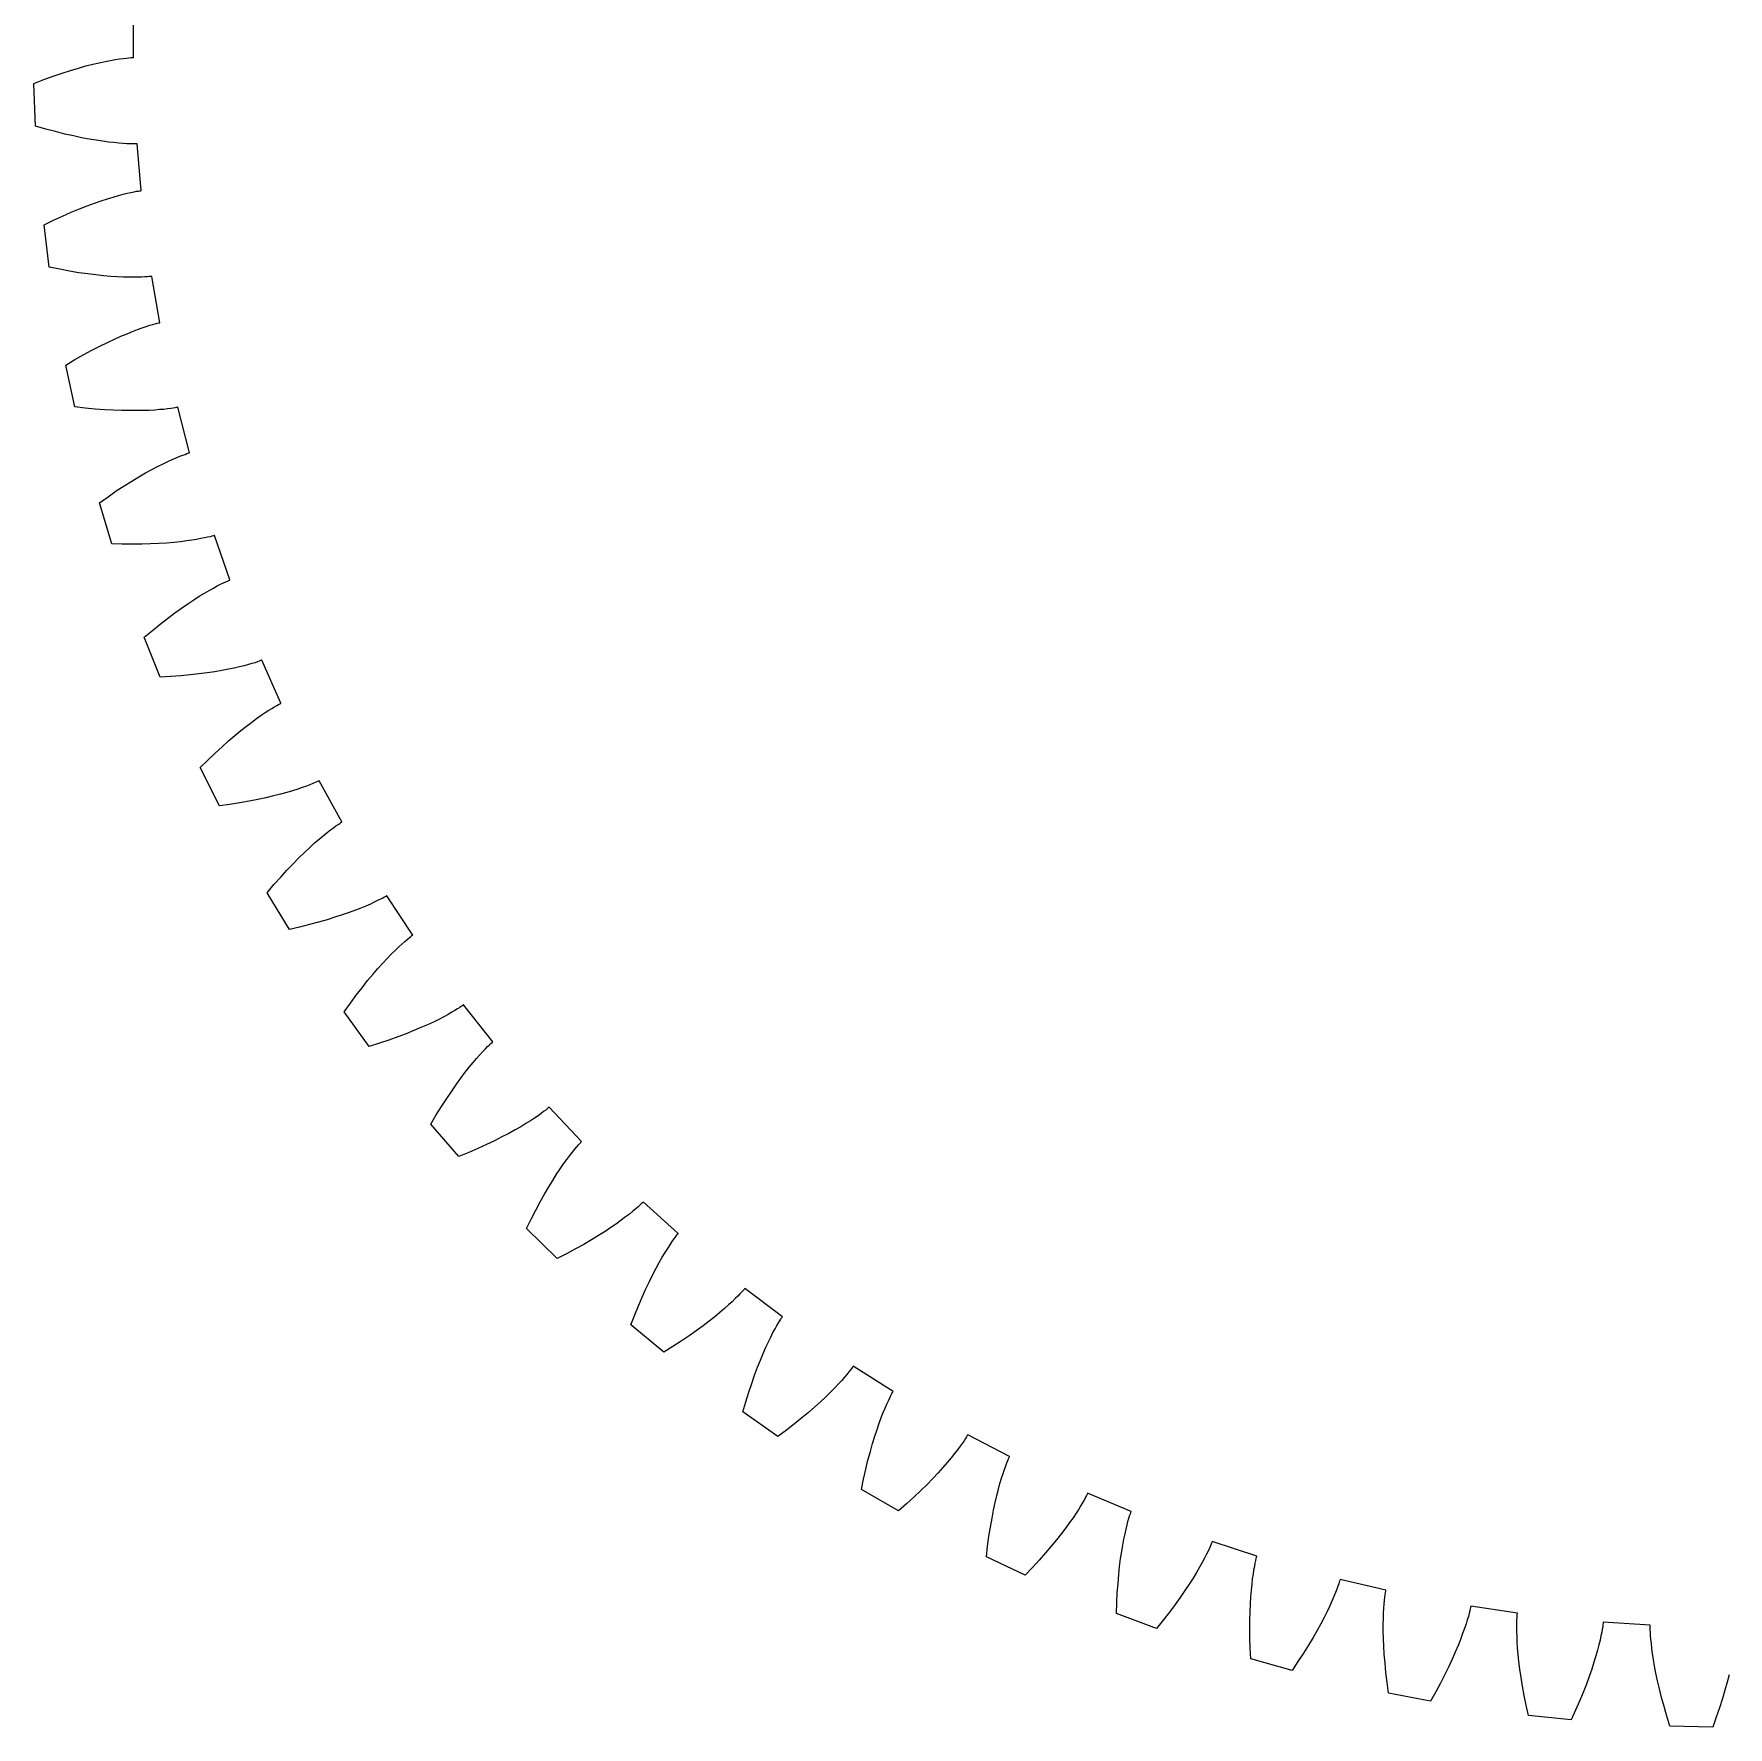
# Model space of a CAD drawing. Extents: x -115 to 115, y -115 to 115.
# Drawn here: x -115.5 to 0.1, y -115.5 to 0 of the extents above; entities that cross this region are included whole.
import ezdxf

# ---------------------------------------------------------------- set-up
doc = ezdxf.new("R2010")
doc.units = 0
doc.layers.add('1', color=7, linetype='CONTINUOUS')

msp = doc.modelspace()

# ---------------------------------------------------------------- linework, layer by layer
at = {"layer": '1', "color": 1}
for p, q in [((-108.65, -1.61), (-108.65, 1.61)), ((-112.4, -2.34), (-111.9, -2.19)), ((-111.9, -2.19), (-111.42, -2.07)), ((-111.42, -2.07), (-110.99, -1.97)), ((-110.99, -1.97), (-110.59, -1.88)), ((-110.59, -1.88), (-110.22, -1.81)), ((-110.22, -1.81), (-109.9, -1.75)), ((-109.9, -1.75), (-109.61, -1.71)), ((-109.61, -1.71), (-109.35, -1.67)), ((-109.35, -1.67), (-109.14, -1.65)), ((-109.14, -1.65), (-108.97, -1.63)), ((-108.97, -1.63), (-108.83, -1.62)), ((-108.83, -1.62), (-108.73, -1.61)), ((-108.73, -1.61), (-108.67, -1.61)), ((-108.67, -1.61), (-108.65, -1.61)), ((-115.45, -3.38), (-114.78, -3.12)), ((-115.33, -6.29), (-115.45, -3.38)), ((-114.78, -3.12), (-114.13, -2.89)), ((-114.13, -2.89), (-113.52, -2.68)), ((-113.52, -2.68), (-112.95, -2.5)), ((-112.95, -2.5), (-112.4, -2.34)), ((-114.63, -6.49), (-115.33, -6.29)), ((-113.97, -6.67), (-114.63, -6.49)), ((-113.35, -6.83), (-113.97, -6.67)), ((-112.76, -6.96), (-113.35, -6.83)), ((-112.21, -7.08), (-112.76, -6.96)), ((-111.69, -7.18), (-112.21, -7.08)), ((-111.21, -7.26), (-111.69, -7.18)), ((-110.76, -7.32), (-111.21, -7.26)), ((-110.36, -7.38), (-110.76, -7.32)), ((-109.99, -7.42), (-110.36, -7.38)), ((-109.66, -7.45), (-109.99, -7.42)), ((-109.36, -7.47), (-109.66, -7.45)), ((-109.11, -7.49), (-109.36, -7.47)), ((-108.9, -7.49), (-109.11, -7.49)), ((-108.72, -7.5), (-108.9, -7.49)), ((-108.58, -7.5), (-108.72, -7.5)), ((-108.49, -7.49), (-108.58, -7.5)), ((-108.43, -7.49), (-108.49, -7.49)), ((-108.41, -7.49), (-108.43, -7.49)), ((-108.14, -10.69), (-108.41, -7.49)), ((-111.81, -11.73), (-111.32, -11.55)), ((-111.32, -11.55), (-110.86, -11.39)), ((-110.86, -11.39), (-110.43, -11.25)), ((-110.43, -11.25), (-110.04, -11.13)), ((-110.04, -11.13), (-109.68, -11.03)), ((-109.68, -11.03), (-109.36, -10.94)), ((-109.36, -10.94), (-109.08, -10.87)), ((-109.08, -10.87), (-108.83, -10.82)), ((-108.83, -10.82), (-108.62, -10.77)), ((-108.62, -10.77), (-108.45, -10.74)), ((-108.45, -10.74), (-108.31, -10.72)), ((-108.31, -10.72), (-108.22, -10.7)), ((-108.22, -10.7), (-108.16, -10.7)), ((-108.16, -10.7), (-108.14, -10.69)), ((-114.11, -12.71), (-113.49, -12.43)), ((-113.49, -12.43), (-112.9, -12.17)), ((-112.9, -12.17), (-112.34, -11.94)), ((-112.34, -11.94), (-111.81, -11.73)), ((-114.76, -13.03), (-114.11, -12.71)), ((-114.4, -15.92), (-114.76, -13.03)), ((-113.69, -16.06), (-114.4, -15.92)), ((-113.02, -16.19), (-113.69, -16.06)), ((-112.38, -16.29), (-113.02, -16.19)), ((-111.78, -16.37), (-112.38, -16.29)), ((-111.22, -16.44), (-111.78, -16.37)), ((-110.7, -16.5), (-111.22, -16.44)), ((-110.21, -16.54), (-110.7, -16.5)), ((-109.76, -16.57), (-110.21, -16.54)), ((-109.35, -16.59), (-109.76, -16.57)), ((-108.98, -16.6), (-109.35, -16.59)), ((-108.65, -16.6), (-108.98, -16.6)), ((-108.36, -16.6), (-108.65, -16.6)), ((-108.1, -16.59), (-108.36, -16.6)), ((-107.89, -16.58), (-108.1, -16.59)), ((-107.71, -16.57), (-107.89, -16.58)), ((-107.58, -16.56), (-107.71, -16.57)), ((-107.48, -16.55), (-107.58, -16.56)), ((-107.42, -16.54), (-107.48, -16.55)), ((-107.4, -16.54), (-107.42, -16.54)), ((-106.87, -19.71), (-107.4, -16.54)), ((-109.96, -20.82), (-109.52, -20.63)), ((-109.52, -20.63), (-109.1, -20.45)), ((-109.1, -20.45), (-108.72, -20.3)), ((-108.72, -20.3), (-108.38, -20.17)), ((-108.38, -20.17), (-108.06, -20.05)), ((-108.06, -20.05), (-107.79, -19.96)), ((-107.79, -19.96), (-107.54, -19.88)), ((-107.54, -19.88), (-107.34, -19.82)), ((-107.34, -19.82), (-107.17, -19.78)), ((-107.17, -19.78), (-107.04, -19.74)), ((-107.04, -19.74), (-106.94, -19.72)), ((-106.94, -19.72), (-106.88, -19.71)), ((-106.88, -19.71), (-106.87, -19.71)), ((-112.65, -22.22), (-112.05, -21.88)), ((-112.05, -21.88), (-111.49, -21.58)), ((-111.49, -21.58), (-110.95, -21.3)), ((-110.95, -21.3), (-110.44, -21.05)), ((-110.44, -21.05), (-109.96, -20.82)), ((-113.27, -22.59), (-112.65, -22.22)), ((-112.66, -25.44), (-113.27, -22.59)), ((-111.95, -25.52), (-112.66, -25.44)), ((-111.27, -25.59), (-111.95, -25.52)), ((-110.62, -25.64), (-111.27, -25.59)), ((-110.02, -25.67), (-110.62, -25.64)), ((-109.45, -25.69), (-110.02, -25.67)), ((-108.93, -25.7), (-109.45, -25.69)), ((-108.44, -25.7), (-108.93, -25.7)), ((-107.99, -25.69), (-108.44, -25.7)), ((-107.58, -25.68), (-107.99, -25.69)), ((-107.21, -25.66), (-107.58, -25.68)), ((-106.88, -25.63), (-107.21, -25.66)), ((-106.59, -25.61), (-106.88, -25.63)), ((-106.33, -25.58), (-106.59, -25.61)), ((-106.12, -25.55), (-106.33, -25.58)), ((-105.95, -25.52), (-106.12, -25.55)), ((-105.81, -25.5), (-105.95, -25.52)), ((-105.72, -25.48), (-105.81, -25.5)), ((-105.66, -25.47), (-105.72, -25.48)), ((-105.64, -25.46), (-105.66, -25.47)), ((-104.84, -28.58), (-105.64, -25.46)), ((-105.74, -28.91), (-105.5, -28.81)), ((-105.5, -28.81), (-105.3, -28.74)), ((-105.3, -28.74), (-105.14, -28.68)), ((-105.14, -28.68), (-105.01, -28.63)), ((-105.01, -28.63), (-104.92, -28.6)), ((-104.92, -28.6), (-104.86, -28.58)), ((-104.86, -28.58), (-104.84, -28.58)), ((-108.29, -30.22), (-107.83, -29.95)), ((-107.83, -29.95), (-107.41, -29.72)), ((-107.41, -29.72), (-107.01, -29.51)), ((-107.01, -29.51), (-106.64, -29.32)), ((-106.64, -29.32), (-106.31, -29.16)), ((-106.31, -29.16), (-106.01, -29.03)), ((-106.01, -29.03), (-105.74, -28.91)), ((-110.39, -31.57), (-109.83, -31.18)), ((-109.83, -31.18), (-109.29, -30.83)), ((-109.29, -30.83), (-108.78, -30.51)), ((-108.78, -30.51), (-108.29, -30.22)), ((-110.98, -31.98), (-110.39, -31.57)), ((-110.14, -34.78), (-110.98, -31.98)), ((-105.46, -34.64), (-105.91, -34.69)), ((-105.05, -34.59), (-105.46, -34.64)), ((-104.69, -34.54), (-105.05, -34.59)), ((-104.36, -34.49), (-104.69, -34.54)), ((-104.07, -34.43), (-104.36, -34.49)), ((-103.82, -34.38), (-104.07, -34.43)), ((-103.61, -34.34), (-103.82, -34.38)), ((-103.44, -34.3), (-103.61, -34.34)), ((-103.31, -34.26), (-103.44, -34.3)), ((-103.21, -34.24), (-103.31, -34.26)), ((-103.16, -34.22), (-103.21, -34.24)), ((-103.14, -34.21), (-103.16, -34.22)), ((-102.08, -37.25), (-103.14, -34.21)), ((-109.42, -34.8), (-110.14, -34.78)), ((-108.73, -34.81), (-109.42, -34.8)), ((-108.09, -34.8), (-108.73, -34.81)), ((-107.49, -34.79), (-108.09, -34.8)), ((-106.92, -34.76), (-107.49, -34.79)), ((-106.39, -34.73), (-106.92, -34.76)), ((-105.91, -34.69), (-106.39, -34.73)), ((-103.82, -38.15), (-103.5, -37.96)), ((-103.5, -37.96), (-103.21, -37.8)), ((-103.21, -37.8), (-102.95, -37.66)), ((-102.95, -37.66), (-102.72, -37.54)), ((-102.72, -37.54), (-102.53, -37.45)), ((-102.53, -37.45), (-102.37, -37.37)), ((-102.37, -37.37), (-102.24, -37.32)), ((-102.24, -37.32), (-102.15, -37.28)), ((-102.15, -37.28), (-102.1, -37.26)), ((-102.1, -37.26), (-102.08, -37.25)), ((-105.84, -39.5), (-105.38, -39.17)), ((-105.38, -39.17), (-104.95, -38.87)), ((-104.95, -38.87), (-104.54, -38.6)), ((-104.54, -38.6), (-104.17, -38.36)), ((-104.17, -38.36), (-103.82, -38.15)), ((-107.37, -40.69), (-106.83, -40.26)), ((-106.83, -40.26), (-106.33, -39.87)), ((-106.33, -39.87), (-105.84, -39.5)), ((-107.92, -41.16), (-107.37, -40.69)), ((-106.84, -43.87), (-107.92, -41.16)), ((-99.93, -42.73), (-99.99, -42.75)), ((-99.91, -42.73), (-99.93, -42.73)), ((-98.61, -45.66), (-99.91, -42.73)), ((-106.12, -43.83), (-106.84, -43.87)), ((-105.44, -43.78), (-106.12, -43.83)), ((-104.8, -43.72), (-105.44, -43.78)), ((-104.2, -43.66), (-104.8, -43.72)), ((-103.64, -43.59), (-104.2, -43.66)), ((-103.11, -43.51), (-103.64, -43.59)), ((-102.63, -43.43), (-103.11, -43.51)), ((-102.19, -43.34), (-102.63, -43.43)), ((-101.79, -43.26), (-102.19, -43.34)), ((-101.43, -43.18), (-101.79, -43.26)), ((-101.11, -43.1), (-101.43, -43.18)), ((-100.82, -43.02), (-101.11, -43.1)), ((-100.58, -42.95), (-100.82, -43.02)), ((-100.37, -42.89), (-100.58, -42.95)), ((-100.21, -42.83), (-100.37, -42.89)), ((-100.08, -42.79), (-100.21, -42.83)), ((-99.99, -42.75), (-100.08, -42.79)), ((-99.68, -46.3), (-99.44, -46.14)), ((-99.44, -46.14), (-99.22, -46.01)), ((-99.22, -46.01), (-99.04, -45.9)), ((-99.04, -45.9), (-98.88, -45.81)), ((-98.88, -45.81), (-98.76, -45.74)), ((-98.76, -45.74), (-98.68, -45.7)), ((-98.68, -45.7), (-98.62, -45.67)), ((-98.62, -45.67), (-98.61, -45.66)), ((-101.33, -47.52), (-100.95, -47.21)), ((-100.95, -47.21), (-100.59, -46.94)), ((-100.59, -46.94), (-100.26, -46.7)), ((-100.26, -46.7), (-99.96, -46.48)), ((-99.96, -46.48), (-99.68, -46.3)), ((-102.62, -48.62), (-102.17, -48.22)), ((-102.17, -48.22), (-101.74, -47.85)), ((-101.74, -47.85), (-101.33, -47.52)), ((-104.1, -50.04), (-103.58, -49.53)), ((-103.58, -49.53), (-103.09, -49.06)), ((-103.09, -49.06), (-102.62, -48.62)), ((-102.8, -52.66), (-104.1, -50.04)), ((-99.11, -51.98), (-99.63, -52.1)), ((-98.64, -51.86), (-99.11, -51.98)), ((-98.21, -51.74), (-98.64, -51.86)), ((-97.81, -51.63), (-98.21, -51.74)), ((-97.46, -51.51), (-97.81, -51.63)), ((-97.15, -51.41), (-97.46, -51.51)), ((-96.87, -51.31), (-97.15, -51.41)), ((-96.63, -51.22), (-96.87, -51.31)), ((-96.43, -51.14), (-96.63, -51.22)), ((-96.27, -51.07), (-96.43, -51.14)), ((-96.15, -51.01), (-96.27, -51.07)), ((-96.06, -50.97), (-96.15, -51.01)), ((-96.01, -50.95), (-96.06, -50.97)), ((-95.99, -50.94), (-96.01, -50.95)), ((-94.44, -53.75), (-95.99, -50.94)), ((-102.08, -52.56), (-102.8, -52.66)), ((-101.41, -52.45), (-102.08, -52.56)), ((-100.77, -52.34), (-101.41, -52.45)), ((-100.18, -52.22), (-100.77, -52.34)), ((-99.63, -52.1), (-100.18, -52.22)), ((-95.46, -54.48), (-95.23, -54.3)), ((-95.23, -54.3), (-95.02, -54.15)), ((-95.02, -54.15), (-94.85, -54.02)), ((-94.85, -54.02), (-94.7, -53.92)), ((-94.7, -53.92), (-94.59, -53.85)), ((-94.59, -53.85), (-94.51, -53.79)), ((-94.51, -53.79), (-94.46, -53.76)), ((-94.46, -53.76), (-94.44, -53.75)), ((-96.64, -55.5), (-96.31, -55.19)), ((-96.31, -55.19), (-96, -54.92)), ((-96, -54.92), (-95.72, -54.69)), ((-95.72, -54.69), (-95.46, -54.48)), ((-98.19, -57.04), (-97.77, -56.6)), ((-97.77, -56.6), (-97.38, -56.2)), ((-97.38, -56.2), (-97, -55.83)), ((-97, -55.83), (-96.64, -55.5)), ((-99.08, -58.03), (-98.62, -57.52)), ((-98.62, -57.52), (-98.19, -57.04)), ((-99.54, -58.58), (-99.08, -58.03)), ((-98.03, -61.08), (-99.54, -58.58)), ((-91.54, -58.88), (-91.66, -58.95)), ((-91.46, -58.83), (-91.54, -58.88)), ((-91.41, -58.8), (-91.46, -58.83)), ((-91.39, -58.79), (-91.41, -58.8)), ((-89.61, -61.47), (-91.39, -58.79)), ((-93.95, -59.93), (-94.42, -60.09)), ((-93.53, -59.78), (-93.95, -59.93)), ((-93.15, -59.63), (-93.53, -59.78)), ((-92.81, -59.49), (-93.15, -59.63)), ((-92.5, -59.36), (-92.81, -59.49)), ((-92.24, -59.23), (-92.5, -59.36)), ((-92.01, -59.12), (-92.24, -59.23)), ((-91.82, -59.03), (-92.01, -59.12)), ((-91.66, -58.95), (-91.82, -59.03)), ((-97.33, -60.92), (-98.03, -61.08)), ((-96.66, -60.75), (-97.33, -60.92)), ((-96.04, -60.59), (-96.66, -60.75)), ((-95.46, -60.42), (-96.04, -60.59)), ((-94.92, -60.26), (-95.46, -60.42)), ((-94.42, -60.09), (-94.92, -60.26)), ((-90.8, -62.5), (-90.56, -62.27)), ((-90.56, -62.27), (-90.35, -62.08)), ((-90.35, -62.08), (-90.16, -61.91)), ((-90.16, -61.91), (-90, -61.77)), ((-90, -61.77), (-89.86, -61.66)), ((-89.86, -61.66), (-89.75, -61.57)), ((-89.75, -61.57), (-89.67, -61.51)), ((-89.67, -61.51), (-89.63, -61.48)), ((-89.63, -61.48), (-89.61, -61.47)), ((-91.99, -63.75), (-91.66, -63.39)), ((-91.66, -63.39), (-91.35, -63.06)), ((-91.35, -63.06), (-91.07, -62.76)), ((-91.07, -62.76), (-90.8, -62.5)), ((-93.07, -65.06), (-92.69, -64.58)), ((-92.69, -64.58), (-92.33, -64.15)), ((-92.33, -64.15), (-91.99, -63.75)), ((-93.87, -66.12), (-93.47, -65.57)), ((-93.47, -65.57), (-93.07, -65.06)), ((-94.29, -66.7), (-93.87, -66.12)), ((-92.58, -69.06), (-94.29, -66.7)), ((-87.21, -66.89), (-87.5, -67.05)), ((-86.96, -66.74), (-87.21, -66.89)), ((-86.74, -66.62), (-86.96, -66.74)), ((-86.56, -66.5), (-86.74, -66.62)), ((-86.41, -66.41), (-86.56, -66.5)), ((-86.29, -66.33), (-86.41, -66.41)), ((-86.21, -66.28), (-86.29, -66.33)), ((-86.17, -66.24), (-86.21, -66.28)), ((-86.15, -66.23), (-86.17, -66.24)), ((-84.15, -68.75), (-86.15, -66.23)), ((-89.54, -67.99), (-90.07, -68.2)), ((-89.06, -67.78), (-89.54, -67.99)), ((-88.61, -67.59), (-89.06, -67.78)), ((-88.2, -67.4), (-88.61, -67.59)), ((-87.83, -67.22), (-88.2, -67.4)), ((-87.5, -67.05), (-87.83, -67.22)), ((-91.89, -68.85), (-92.58, -69.06)), ((-91.24, -68.63), (-91.89, -68.85)), ((-90.63, -68.41), (-91.24, -68.63)), ((-90.07, -68.2), (-90.63, -68.41)), ((-84.84, -69.42), (-84.66, -69.23)), ((-84.66, -69.23), (-84.51, -69.08)), ((-84.51, -69.08), (-84.39, -68.96)), ((-84.39, -68.96), (-84.29, -68.87)), ((-84.29, -68.87), (-84.21, -68.8)), ((-84.21, -68.8), (-84.17, -68.76)), ((-84.17, -68.76), (-84.15, -68.75)), ((-85.76, -70.48), (-85.5, -70.17)), ((-85.5, -70.17), (-85.26, -69.88)), ((-85.26, -69.88), (-85.04, -69.63)), ((-85.04, -69.63), (-84.84, -69.42)), ((-86.64, -71.65), (-86.33, -71.22)), ((-86.33, -71.22), (-86.03, -70.83)), ((-86.03, -70.83), (-85.76, -70.48)), ((-87.65, -73.16), (-87.3, -72.62)), ((-87.3, -72.62), (-86.96, -72.11)), ((-86.96, -72.11), (-86.64, -71.65)), ((-88.38, -74.36), (-88.01, -73.74)), ((-88.01, -73.74), (-87.65, -73.16)), ((-81.07, -73.79), (-81.31, -73.95)), ((-80.86, -73.64), (-81.07, -73.79)), ((-80.69, -73.51), (-80.86, -73.64)), ((-80.55, -73.41), (-80.69, -73.51)), ((-80.44, -73.32), (-80.55, -73.41)), ((-80.37, -73.26), (-80.44, -73.32)), ((-80.32, -73.22), (-80.37, -73.26)), ((-80.31, -73.21), (-80.32, -73.22)), ((-78.11, -75.55), (-80.31, -73.21)), ((-86.47, -76.57), (-88.38, -74.36)), ((-83.07, -75), (-83.54, -75.24)), ((-82.64, -74.76), (-83.07, -75)), ((-82.25, -74.54), (-82.64, -74.76)), ((-81.9, -74.33), (-82.25, -74.54)), ((-81.59, -74.13), (-81.9, -74.33)), ((-81.31, -73.95), (-81.59, -74.13)), ((-85.18, -76.02), (-85.8, -76.29)), ((-84.59, -75.76), (-85.18, -76.02)), ((-84.04, -75.5), (-84.59, -75.76)), ((-83.54, -75.24), (-84.04, -75.5)), ((-78.73, -76.27), (-78.57, -76.08)), ((-78.57, -76.08), (-78.43, -75.91)), ((-78.43, -75.91), (-78.32, -75.78)), ((-78.32, -75.78), (-78.23, -75.68)), ((-78.23, -75.68), (-78.16, -75.61)), ((-78.16, -75.61), (-78.12, -75.56)), ((-78.12, -75.56), (-78.11, -75.55)), ((-85.8, -76.29), (-86.47, -76.57)), ((-79.56, -77.41), (-79.33, -77.07)), ((-79.33, -77.07), (-79.11, -76.77)), ((-79.11, -76.77), (-78.91, -76.51)), ((-78.91, -76.51), (-78.73, -76.27)), ((-80.34, -78.65), (-80.07, -78.2)), ((-80.07, -78.2), (-79.81, -77.79)), ((-79.81, -77.79), (-79.56, -77.41)), ((-81.22, -80.24), (-80.92, -79.67)), ((-80.92, -79.67), (-80.63, -79.14)), ((-80.63, -79.14), (-80.34, -78.65)), ((-73.91, -79.68), (-73.95, -79.73)), ((-73.9, -79.67), (-73.91, -79.68)), ((-71.51, -81.82), (-73.9, -79.67)), ((-81.85, -81.49), (-81.53, -80.84)), ((-81.53, -80.84), (-81.22, -80.24)), ((-75.1, -80.7), (-75.4, -80.92)), ((-74.84, -80.5), (-75.1, -80.7)), ((-74.61, -80.31), (-74.84, -80.5)), ((-74.41, -80.15), (-74.61, -80.31)), ((-74.25, -80.01), (-74.41, -80.15)), ((-74.12, -79.89), (-74.25, -80.01)), ((-74.02, -79.79), (-74.12, -79.89)), ((-73.95, -79.73), (-74.02, -79.79)), ((-79.76, -83.54), (-81.85, -81.49)), ((-76.95, -81.97), (-77.43, -82.26)), ((-76.5, -81.69), (-76.95, -81.97)), ((-76.1, -81.42), (-76.5, -81.69)), ((-75.73, -81.16), (-76.1, -81.42)), ((-75.4, -80.92), (-75.73, -81.16)), ((-71.7, -82.07), (-71.62, -81.96)), ((-71.62, -81.96), (-71.56, -81.88)), ((-71.56, -81.88), (-71.52, -81.84)), ((-71.52, -81.84), (-71.51, -81.82)), ((-78.52, -82.88), (-79.12, -83.21)), ((-77.95, -82.57), (-78.52, -82.88)), ((-77.43, -82.26), (-77.95, -82.57)), ((-72.6, -83.44), (-72.41, -83.12)), ((-72.41, -83.12), (-72.23, -82.84)), ((-72.23, -82.84), (-72.07, -82.59)), ((-72.07, -82.59), (-71.93, -82.38)), ((-71.93, -82.38), (-71.81, -82.21)), ((-71.81, -82.21), (-71.7, -82.07)), ((-79.12, -83.21), (-79.76, -83.54)), ((-73.24, -84.62), (-73.02, -84.19)), ((-73.02, -84.19), (-72.8, -83.8)), ((-72.8, -83.8), (-72.6, -83.44)), ((-73.72, -85.61), (-73.48, -85.1)), ((-73.48, -85.1), (-73.24, -84.62)), ((-74.22, -86.75), (-73.97, -86.16)), ((-73.97, -86.16), (-73.72, -85.61)), ((-67.84, -86.48), (-68.08, -86.7)), ((-67.63, -86.27), (-67.84, -86.48)), ((-67.45, -86.09), (-67.63, -86.27)), ((-67.3, -85.94), (-67.45, -86.09)), ((-67.18, -85.81), (-67.3, -85.94)), ((-67.09, -85.71), (-67.18, -85.81)), ((-67.02, -85.64), (-67.09, -85.71)), ((-66.99, -85.59), (-67.02, -85.64)), ((-66.97, -85.57), (-66.99, -85.59)), ((-64.41, -87.52), (-66.97, -85.57)), ((-74.74, -88.06), (-74.48, -87.38)), ((-74.48, -87.38), (-74.22, -86.75)), ((-69.4, -87.8), (-69.82, -88.12)), ((-69.02, -87.5), (-69.4, -87.8)), ((-68.67, -87.21), (-69.02, -87.5)), ((-68.36, -86.95), (-68.67, -87.21)), ((-68.08, -86.7), (-68.36, -86.95)), ((-64.68, -87.93), (-64.58, -87.78)), ((-64.58, -87.78), (-64.51, -87.66)), ((-64.51, -87.66), (-64.46, -87.58)), ((-64.46, -87.58), (-64.42, -87.53)), ((-64.42, -87.53), (-64.41, -87.52)), ((-72.49, -89.92), (-74.74, -88.06)), ((-70.77, -88.8), (-71.31, -89.16)), ((-70.28, -88.46), (-70.77, -88.8)), ((-69.82, -88.12), (-70.28, -88.46)), ((-65.36, -89.22), (-65.2, -88.89)), ((-65.2, -88.89), (-65.05, -88.59)), ((-65.05, -88.59), (-64.91, -88.34)), ((-64.91, -88.34), (-64.78, -88.11)), ((-64.78, -88.11), (-64.68, -87.93)), ((-71.88, -89.54), (-72.49, -89.92)), ((-71.31, -89.16), (-71.88, -89.54)), ((-65.9, -90.46), (-65.72, -90.01)), ((-65.72, -90.01), (-65.53, -89.59)), ((-65.53, -89.59), (-65.36, -89.22)), ((-66.3, -91.48), (-66.1, -90.95)), ((-66.1, -90.95), (-65.9, -90.46)), ((-59.87, -91.27), (-60.01, -91.44)), ((-59.76, -91.13), (-59.87, -91.27)), ((-59.68, -91.02), (-59.76, -91.13)), ((-59.62, -90.94), (-59.68, -91.02)), ((-59.59, -90.9), (-59.62, -90.94)), ((-59.58, -90.88), (-59.59, -90.9)), ((-56.86, -92.6), (-59.58, -90.88)), ((-66.7, -92.66), (-66.5, -92.05)), ((-66.5, -92.05), (-66.3, -91.48)), ((-60.84, -92.36), (-61.13, -92.65)), ((-60.59, -92.09), (-60.84, -92.36)), ((-60.36, -91.85), (-60.59, -92.09)), ((-60.17, -91.63), (-60.36, -91.85)), ((-60.01, -91.44), (-60.17, -91.63)), ((-67.11, -94), (-66.91, -93.31)), ((-66.91, -93.31), (-66.7, -92.66)), ((-61.81, -93.3), (-62.2, -93.65)), ((-61.45, -92.97), (-61.81, -93.3)), ((-61.13, -92.65), (-61.45, -92.97)), ((-57.41, -93.73), (-57.29, -93.46)), ((-57.29, -93.46), (-57.18, -93.23)), ((-57.18, -93.23), (-57.09, -93.03)), ((-57.09, -93.03), (-57.01, -92.88)), ((-57.01, -92.88), (-56.95, -92.75)), ((-56.95, -92.75), (-56.9, -92.67)), ((-56.9, -92.67), (-56.87, -92.62)), ((-56.87, -92.62), (-56.86, -92.6)), ((-64.71, -95.67), (-67.11, -94)), ((-63.09, -94.41), (-63.59, -94.82)), ((-62.63, -94.03), (-63.09, -94.41)), ((-62.2, -93.65), (-62.63, -94.03)), ((-57.81, -94.76), (-57.67, -94.38)), ((-57.67, -94.38), (-57.53, -94.03)), ((-57.53, -94.03), (-57.41, -93.73)), ((-64.13, -95.24), (-64.71, -95.67)), ((-63.59, -94.82), (-64.13, -95.24)), ((-58.26, -96.16), (-58.1, -95.65)), ((-58.1, -95.65), (-57.95, -95.19)), ((-57.95, -95.19), (-57.81, -94.76)), ((-51.93, -95.81), (-52.02, -95.96)), ((-51.85, -95.7), (-51.93, -95.81)), ((-51.8, -95.61), (-51.85, -95.7)), ((-51.77, -95.56), (-51.8, -95.61)), ((-51.76, -95.55), (-51.77, -95.56)), ((-48.91, -97.04), (-51.76, -95.55)), ((-58.57, -97.29), (-58.41, -96.7)), ((-58.41, -96.7), (-58.26, -96.16)), ((-52.67, -96.84), (-52.9, -97.13)), ((-52.47, -96.58), (-52.67, -96.84)), ((-52.29, -96.34), (-52.47, -96.58)), ((-52.14, -96.14), (-52.29, -96.34)), ((-52.02, -95.96), (-52.14, -96.14)), ((-48.92, -97.05), (-48.91, -97.04)), ((-58.87, -98.58), (-58.72, -97.91)), ((-58.72, -97.91), (-58.57, -97.29)), ((-53.79, -98.15), (-54.15, -98.53)), ((-53.46, -97.78), (-53.79, -98.15)), ((-53.16, -97.44), (-53.46, -97.78)), ((-52.9, -97.13), (-53.16, -97.44)), ((-49.46, -98.52), (-49.36, -98.2)), ((-49.36, -98.2), (-49.27, -97.92)), ((-49.27, -97.92), (-49.18, -97.68)), ((-49.18, -97.68), (-49.11, -97.48)), ((-49.11, -97.48), (-49.04, -97.32)), ((-49.04, -97.32), (-48.99, -97.19)), ((-48.99, -97.19), (-48.95, -97.11)), ((-48.95, -97.11), (-48.92, -97.05)), ((-59.01, -99.29), (-58.87, -98.58)), ((-56.48, -100.75), (-59.01, -99.29)), ((-54.54, -98.94), (-54.97, -99.36)), ((-54.15, -98.53), (-54.54, -98.94)), ((-49.79, -99.7), (-49.67, -99.27)), ((-49.67, -99.27), (-49.57, -98.87)), ((-49.57, -98.87), (-49.46, -98.52)), ((-55.94, -100.27), (-56.48, -100.75)), ((-55.44, -99.81), (-55.94, -100.27)), ((-54.97, -99.36), (-55.44, -99.81)), ((-50.01, -100.69), (-49.9, -100.18)), ((-49.9, -100.18), (-49.79, -99.7)), ((-44.05, -100.38), (-44.2, -100.63)), ((-43.92, -100.16), (-44.05, -100.38)), ((-43.81, -99.98), (-43.92, -100.16)), ((-43.73, -99.82), (-43.81, -99.98)), ((-43.66, -99.7), (-43.73, -99.82)), ((-43.62, -99.61), (-43.66, -99.7)), ((-43.6, -99.56), (-43.62, -99.61)), ((-43.59, -99.54), (-43.6, -99.56)), ((-40.62, -100.79), (-43.59, -99.54)), ((-50.22, -101.85), (-50.11, -101.25)), ((-50.11, -101.25), (-50.01, -100.69)), ((-44.82, -101.55), (-45.09, -101.91)), ((-44.59, -101.22), (-44.82, -101.55)), ((-44.38, -100.91), (-44.59, -101.22)), ((-44.2, -100.63), (-44.38, -100.91)), ((-40.9, -101.7), (-40.84, -101.46)), ((-40.84, -101.46), (-40.78, -101.25)), ((-40.78, -101.25), (-40.73, -101.08)), ((-40.73, -101.08), (-40.68, -100.95)), ((-40.68, -100.95), (-40.65, -100.86)), ((-40.65, -100.86), (-40.63, -100.81)), ((-40.63, -100.81), (-40.62, -100.79)), ((-50.41, -103.16), (-50.32, -102.48)), ((-50.32, -102.48), (-50.22, -101.85)), ((-45.71, -102.72), (-46.07, -103.15)), ((-45.38, -102.3), (-45.71, -102.72)), ((-45.09, -101.91), (-45.38, -102.3)), ((-41.19, -103.08), (-41.12, -102.67)), ((-41.12, -102.67), (-41.04, -102.31)), ((-41.04, -102.31), (-40.97, -101.99)), ((-40.97, -101.99), (-40.9, -101.7)), ((-50.49, -103.88), (-50.41, -103.16)), ((-47.85, -105.12), (-50.49, -103.88)), ((-46.46, -103.61), (-46.89, -104.1)), ((-46.07, -103.15), (-46.46, -103.61)), ((-41.34, -104), (-41.27, -103.52)), ((-41.27, -103.52), (-41.19, -103.08)), ((-35.63, -103.98), (-35.78, -104.27)), ((-35.49, -103.71), (-35.63, -103.98)), ((-35.38, -103.49), (-35.49, -103.71)), ((-35.29, -103.29), (-35.38, -103.49)), ((-35.22, -103.13), (-35.29, -103.29)), ((-35.17, -103), (-35.22, -103.13)), ((-35.13, -102.91), (-35.17, -103)), ((-35.11, -102.86), (-35.13, -102.91)), ((-32.05, -103.83), (-35.11, -102.84)), ((-35.11, -102.84), (-35.11, -102.86)), ((-32.09, -104), (-32.07, -103.91)), ((-32.07, -103.91), (-32.05, -103.85)), ((-32.05, -103.85), (-32.05, -103.83)), ((-47.35, -104.6), (-47.85, -105.12)), ((-46.89, -104.1), (-47.35, -104.6)), ((-41.52, -105.69), (-41.47, -105.09)), ((-41.47, -105.09), (-41.41, -104.53)), ((-41.41, -104.53), (-41.34, -104)), ((-36.17, -104.95), (-36.4, -105.33)), ((-35.96, -104.59), (-36.17, -104.95)), ((-35.78, -104.27), (-35.96, -104.59)), ((-32.34, -105.39), (-32.29, -105.06)), ((-32.29, -105.06), (-32.25, -104.77)), ((-32.25, -104.77), (-32.2, -104.52)), ((-32.2, -104.52), (-32.16, -104.31)), ((-32.16, -104.31), (-32.12, -104.14)), ((-32.12, -104.14), (-32.09, -104)), ((-41.57, -106.33), (-41.52, -105.69)), ((-36.96, -106.18), (-37.28, -106.65)), ((-36.66, -105.74), (-36.96, -106.18)), ((-36.4, -105.33), (-36.66, -105.74)), ((-32.46, -106.61), (-32.42, -106.16)), ((-32.42, -106.16), (-32.38, -105.75)), ((-32.38, -105.75), (-32.34, -105.39)), ((-26.6, -106.08), (-26.69, -106.32)), ((-26.52, -105.88), (-26.6, -106.08)), ((-26.47, -105.72), (-26.52, -105.88)), ((-26.43, -105.59), (-26.47, -105.72)), ((-26.4, -105.49), (-26.43, -105.59)), ((-26.38, -105.44), (-26.4, -105.49)), ((-23.25, -106.15), (-26.38, -105.42)), ((-26.38, -105.42), (-26.38, -105.44)), ((-23.28, -106.32), (-23.26, -106.23)), ((-23.26, -106.23), (-23.25, -106.17)), ((-23.25, -106.17), (-23.25, -106.15)), ((-41.62, -107.74), (-41.6, -107.02)), ((-41.6, -107.02), (-41.57, -106.33)), ((-37.63, -107.14), (-38.02, -107.65)), ((-37.28, -106.65), (-37.63, -107.14)), ((-32.51, -107.62), (-32.49, -107.1)), ((-32.49, -107.1), (-32.46, -106.61)), ((-27.08, -107.23), (-27.26, -107.6)), ((-26.93, -106.9), (-27.08, -107.23)), ((-26.8, -106.59), (-26.93, -106.9)), ((-26.69, -106.32), (-26.8, -106.59)), ((-23.41, -107.72), (-23.39, -107.39)), ((-23.39, -107.39), (-23.37, -107.1)), ((-23.37, -107.1), (-23.34, -106.85)), ((-23.34, -106.85), (-23.32, -106.63)), ((-23.32, -106.63), (-23.3, -106.46)), ((-23.3, -106.46), (-23.28, -106.32)), ((-17.5, -107.43), (-17.53, -107.56)), ((-17.48, -107.33), (-17.5, -107.43)), ((-17.47, -107.27), (-17.48, -107.33)), ((-17.46, -107.25), (-17.47, -107.27)), ((-14.28, -107.72), (-17.46, -107.25)), ((-38.89, -108.76), (-41.62, -107.74)), ((-38.44, -108.19), (-38.89, -108.76)), ((-38.02, -107.65), (-38.44, -108.19)), ((-32.53, -108.19), (-32.51, -107.62)), ((-32.53, -108.8), (-32.53, -108.19)), ((-27.69, -108.44), (-27.94, -108.9)), ((-27.46, -108.01), (-27.69, -108.44)), ((-27.26, -107.6), (-27.46, -108.01)), ((-23.43, -108.5), (-23.42, -108.09)), ((-23.43, -108.95), (-23.43, -108.5)), ((-23.42, -108.09), (-23.41, -107.72)), ((-17.79, -108.46), (-17.89, -108.78)), ((-17.7, -108.18), (-17.79, -108.46)), ((-17.63, -107.94), (-17.7, -108.18)), ((-17.57, -107.73), (-17.63, -107.94)), ((-17.53, -107.56), (-17.57, -107.73)), ((-14.32, -108.21), (-14.31, -108.04)), ((-14.32, -108.43), (-14.32, -108.21)), ((-14.32, -108.68), (-14.32, -108.43)), ((-14.31, -108.04), (-14.3, -107.9)), ((-14.3, -107.9), (-14.29, -107.8)), ((-14.29, -107.8), (-14.28, -107.74)), ((-14.28, -107.74), (-14.28, -107.72)), ((-8.45, -108.51), (-8.47, -108.65)), ((-8.43, -108.42), (-8.45, -108.51)), ((-5.22, -108.54), (-8.43, -108.34)), ((-8.43, -108.34), (-8.43, -108.36)), ((-8.43, -108.36), (-8.43, -108.42)), ((-5.22, -108.56), (-5.22, -108.54)), ((-5.22, -108.62), (-5.22, -108.56)), ((-32.52, -109.44), (-32.53, -108.8)), ((-32.5, -110.12), (-32.52, -109.44)), ((-28.22, -109.39), (-28.53, -109.91)), ((-27.94, -108.9), (-28.22, -109.39)), ((-23.42, -109.44), (-23.43, -108.95)), ((-23.39, -109.97), (-23.42, -109.44)), ((-18.16, -109.51), (-18.33, -109.93)), ((-18.02, -109.12), (-18.16, -109.51)), ((-17.89, -108.78), (-18.02, -109.12)), ((-14.32, -108.97), (-14.32, -108.68)), ((-14.31, -109.3), (-14.32, -108.97)), ((-14.29, -109.67), (-14.31, -109.3)), ((-14.27, -110.08), (-14.29, -109.67)), ((-8.65, -109.57), (-8.73, -109.89)), ((-8.59, -109.28), (-8.65, -109.57)), ((-8.53, -109.03), (-8.59, -109.28)), ((-8.5, -108.82), (-8.53, -109.03)), ((-8.47, -108.65), (-8.5, -108.82)), ((-5.22, -108.72), (-5.22, -108.62)), ((-5.22, -108.85), (-5.22, -108.72)), ((-5.21, -109.03), (-5.22, -108.85)), ((-5.2, -109.24), (-5.21, -109.03)), ((-5.18, -109.5), (-5.2, -109.24)), ((-5.15, -109.79), (-5.18, -109.5)), ((-32.46, -110.84), (-32.5, -110.12)), ((-29.65, -111.63), (-32.46, -110.84)), ((-28.87, -110.46), (-29.25, -111.03)), ((-28.53, -109.91), (-28.87, -110.46)), ((-23.36, -110.53), (-23.39, -109.97)), ((-23.31, -111.14), (-23.36, -110.53)), ((-18.73, -110.86), (-18.97, -111.37)), ((-18.52, -110.38), (-18.73, -110.86)), ((-18.33, -109.93), (-18.52, -110.38)), ((-14.23, -110.53), (-14.27, -110.08)), ((-14.18, -111.02), (-14.23, -110.53)), ((-8.93, -110.64), (-9.07, -111.07)), ((-8.82, -110.25), (-8.93, -110.64)), ((-8.73, -109.89), (-8.82, -110.25)), ((-5.11, -110.12), (-5.15, -109.79)), ((-5.07, -110.49), (-5.11, -110.12)), ((-5, -110.89), (-5.07, -110.49)), ((-4.93, -111.33), (-5, -110.89)), ((-29.25, -111.03), (-29.65, -111.63)), ((-23.25, -111.78), (-23.31, -111.14)), ((-23.17, -112.46), (-23.25, -111.78)), ((-19.24, -111.91), (-19.53, -112.49)), ((-18.97, -111.37), (-19.24, -111.91)), ((-14.11, -111.54), (-14.18, -111.02)), ((-14.03, -112.1), (-14.11, -111.54)), ((-9.39, -112.04), (-9.58, -112.57)), ((-9.22, -111.54), (-9.39, -112.04)), ((-9.07, -111.07), (-9.22, -111.54)), ((-4.84, -111.81), (-4.93, -111.33)), ((-4.73, -112.33), (-4.84, -111.81)), ((0.15, -111.92), (0.02, -112.43)), ((-23.07, -113.17), (-23.17, -112.46)), ((-20.21, -113.72), (-23.07, -113.17)), ((-19.85, -113.09), (-20.21, -113.72)), ((-19.53, -112.49), (-19.85, -113.09)), ((-13.93, -112.7), (-14.03, -112.1)), ((-13.82, -113.33), (-13.93, -112.7)), ((-9.8, -113.13), (-10.05, -113.73)), ((-9.58, -112.57), (-9.8, -113.13)), ((-4.6, -112.88), (-4.73, -112.33)), ((-4.45, -113.47), (-4.6, -112.88)), ((-0.13, -112.97), (-0.3, -113.55)), ((0.02, -112.43), (-0.13, -112.97)), ((-13.68, -114), (-13.82, -113.33)), ((-13.52, -114.71), (-13.68, -114)), ((-10.32, -114.35), (-10.62, -115.01)), ((-10.05, -113.73), (-10.32, -114.35)), ((-4.28, -114.09), (-4.45, -113.47)), ((-4.09, -114.75), (-4.28, -114.09)), ((-0.5, -114.17), (-0.72, -114.82)), ((-0.3, -113.55), (-0.5, -114.17)), ((-10.62, -115.01), (-13.52, -114.71)), ((-3.88, -115.43), (-4.09, -114.75)), ((-0.96, -115.5), (-3.88, -115.43)), ((-0.72, -114.82), (-0.96, -115.5))]:
    msp.add_line(p, q, dxfattribs=at)

doc.saveas('drawing.dxf')
